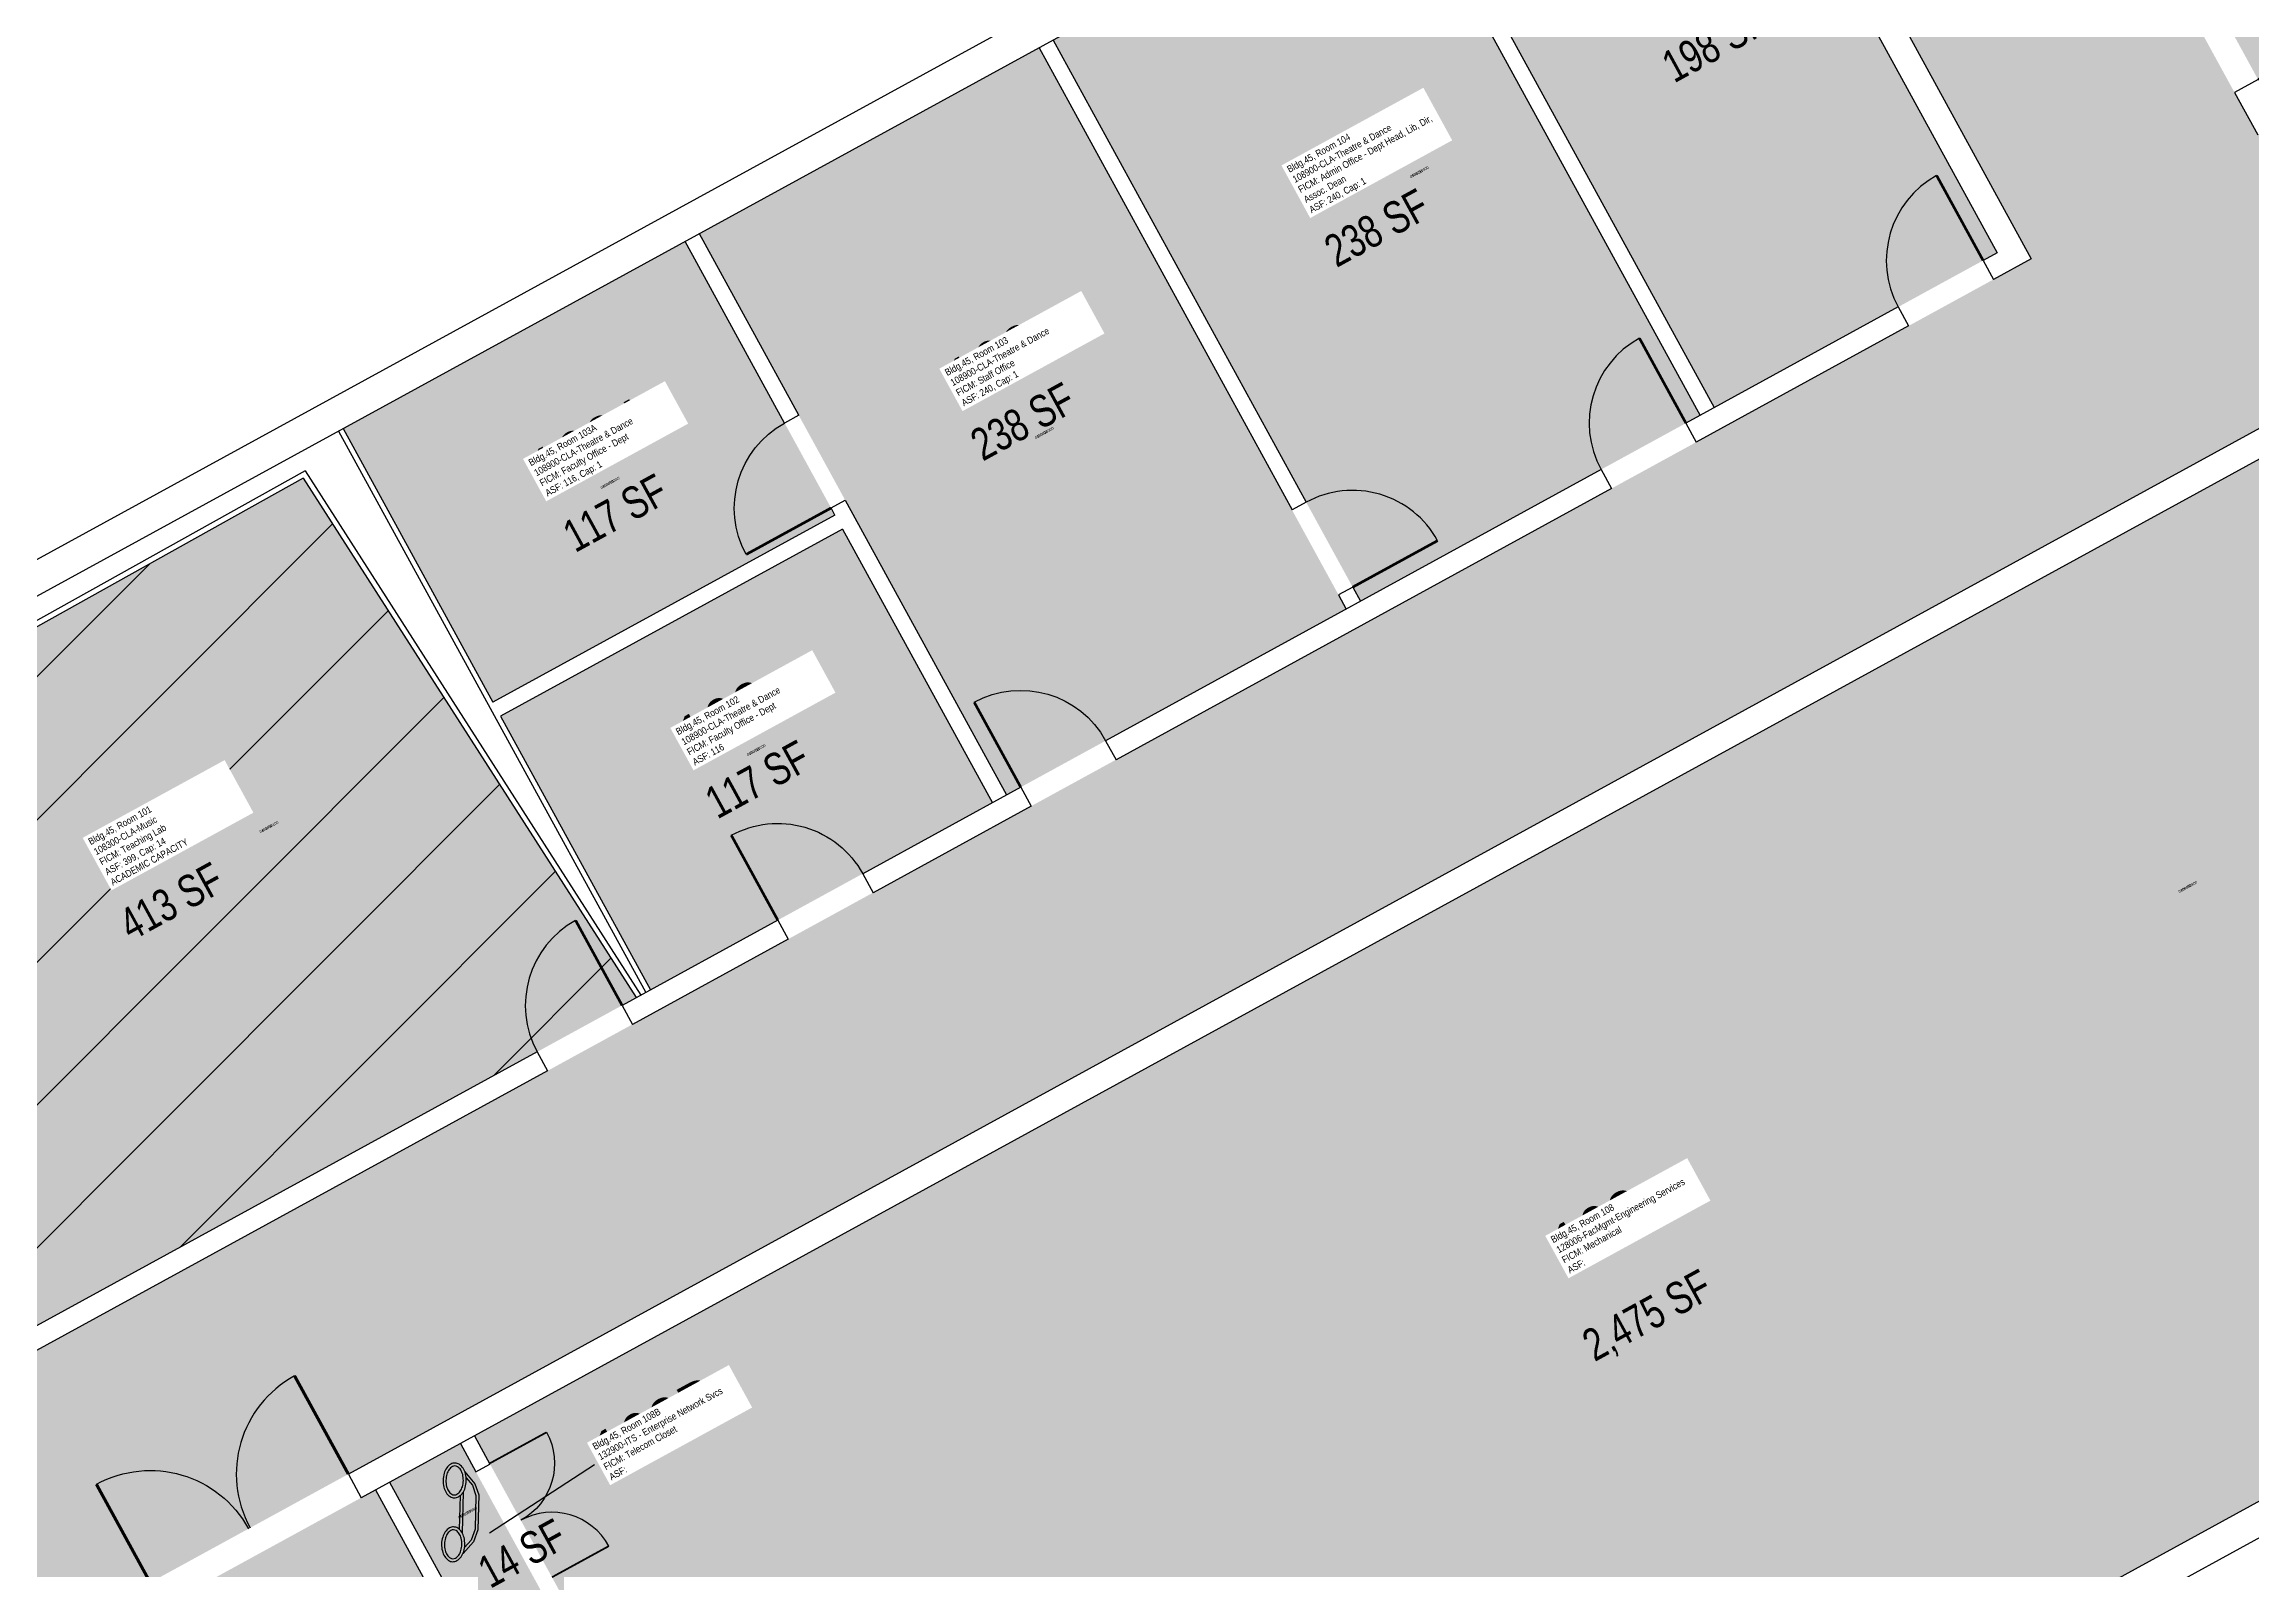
# Model space of a CAD drawing. Header units: inches. Extents: x 69222472 to 69224733, y 27667334 to 27670392.
# Drawn here: x 69223085 to 69223906, y 27669479 to 27670047 of the extents above; entities that cross this region are included whole.
import ezdxf
from ezdxf.enums import TextEntityAlignment as Align

# ---------------------------------------------------------------- set-up
doc = ezdxf.new("R2010")
doc.units = ezdxf.units.IN
doc.header["$LTSCALE"] = 10
doc.header["$MEASUREMENT"] = 0
doc.layers.get('0').update_dxf_attribs({"linetype": 'CONTINUOUS'})
for name, color, linetype in [('A-DOOR', 2, 'CONTINUOUS'), ('A-IDEN-ICON', 4, 'CONTINUOUS'), ('A-IDEN-RNUM', 7, 'CONTINUOUS'), ('A-IDEN-SNUM', 4, 'CONTINUOUS'), ('A-IDEN-VNUM', 4, 'CONTINUOUS'), ('A-WALL', 5, 'CONTINUOUS'), ('AREA-TEXT', 3, 'CONTINUOUS'), ('Rooms-Capacity', 4, 'CONTINUOUS'), ('Rooms-Category-Color', 7, 'CONTINUOUS'), ('Rooms-College-Color', 7, 'CONTINUOUS'), ('Rooms-Department-Color', 7, 'CONTINUOUS'), ('Rooms-Division-Color', 7, 'CONTINUOUS'), ('Rooms-Information', 7, 'CONTINUOUS')]:
    doc.layers.add(name, color=color, linetype=linetype)
doc.styles.add('CP_AREA', font='arial.ttf', dxfattribs={"height": 15})
doc.styles.add('CP_ROOMSNUMBER', font='arial.ttf', dxfattribs={"height": 1})
doc.styles.add('CP_ROOMVNUMBER', font='arial.ttf', dxfattribs={"width": 0.85, "height": 0.075})

# ---------------------------------------------------------------- blocks, each defined once
blk = doc.blocks.new('DOOR')
at = {"layer": 'A-DOOR', "const_width": 0.0833}
blk.add_lwpolyline([(0, 0), (0, 3)], dxfattribs=at)
at = {"layer": 'A-DOOR'}
blk.add_arc((0, 0), 3, 90, 180, dxfattribs=at)
blk = doc.blocks.new('CPPHONE')
at = {"color": 0, "linetype": 'ByBlock'}
for p, q in [((0.0096, 0.0252), (-0.0196, -0.0252)), ((0.0169, 0.0279), (-0.0182, -0.0329))]:
    blk.add_line(p, q, dxfattribs=at)
for points in [[(0.0288, 0.0786, 0.139889), (0.0216, 0.0804, 0.107118), (0.0122, 0.0781, 0.079812), (0.0039, 0.0722, 0.067459), (-0.0035, 0.0626, 0.067459), (-0.008, 0.0515, 0.079812), (-0.009, 0.0413, 0.107118), (-0.0064, 0.032, 0.139889), (-0.0012, 0.0267, 0.139889), (0.0061, 0.0248, 0.107118), (0.0155, 0.0272, 0.079812), (0.0238, 0.0331, 0.067459), (0.0312, 0.0426, 0.067459), (0.0357, 0.0538, 0.079812), (0.0367, 0.0639, 0.107118), (0.034, 0.0732, 0.139889)], [(0.0263, 0.0743, 0.139889), (0.0218, 0.0754, 0.107118), (0.0144, 0.0736, 0.079812), (0.0074, 0.0686, 0.067459), (0.0008, 0.0601, 0.067459), (-0.0032, 0.0502, 0.079812), (-0.004, 0.0417, 0.107118), (-0.0019, 0.0344, 0.139889), (0.0013, 0.031, 0.139889), (0.0059, 0.0298, 0.107118), (0.0133, 0.0317, 0.079812), (0.0203, 0.0367, 0.067459), (0.0268, 0.0451, 0.067459), (0.0309, 0.055, 0.079812), (0.0317, 0.0636, 0.107118), (0.0296, 0.0709, 0.139889)], [(-0.0262, -0.0167, 0.139889), (-0.0334, -0.0148, 0.107118), (-0.0428, -0.0172, 0.079812), (-0.0511, -0.0231, 0.067459), (-0.0585, -0.0326, 0.067459), (-0.063, -0.0438, 0.079812), (-0.064, -0.0539, 0.107118), (-0.0614, -0.0632, 0.139889), (-0.0562, -0.0686, 0.139889), (-0.0489, -0.0704, 0.107118), (-0.0395, -0.0681, 0.079812), (-0.0312, -0.0622, 0.067459), (-0.0238, -0.0526, 0.067459), (-0.0193, -0.0415, 0.079812), (-0.0183, -0.0313, 0.107118), (-0.021, -0.022, 0.139889)], [(-0.0287, -0.021, 0.139889), (-0.0332, -0.0198, 0.107118), (-0.0406, -0.0217, 0.079812), (-0.0476, -0.0267, 0.067459), (-0.0542, -0.0351, 0.067459), (-0.0582, -0.045, 0.079812), (-0.059, -0.0536, 0.107118), (-0.0569, -0.0609, 0.139889), (-0.0537, -0.0643, 0.139889), (-0.0491, -0.0654, 0.107118), (-0.0417, -0.0636, 0.079812), (-0.0347, -0.0586, 0.067459), (-0.0282, -0.0501, 0.067459), (-0.0241, -0.0402, 0.079812), (-0.0233, -0.0317, 0.107118), (-0.0254, -0.0244, 0.139889)]]:
    blk.add_lwpolyline(points, format="xyb", close=True, dxfattribs=at)
for points in [[(0.0364, 0.0572), (0.0417, 0.0308), (0.0382, 0.0108), (0.0082, -0.0411), (-0.0083, -0.0558), (-0.0338, -0.0645)], [(0.0334, 0.047), (0.0366, 0.0307), (0.0334, 0.0126), (0.0043, -0.0379), (-0.0109, -0.0514), (-0.0265, -0.0567)]]:
    blk.add_lwpolyline(points, dxfattribs=at)

msp = doc.modelspace()

# ---------------------------------------------------------------- hatches: boundary and pattern name
at = {"layer": 'Rooms-Capacity'}
h = msp.add_hatch(dxfattribs=at)
h.set_pattern_fill('ANSI31', color=256, scale=300, style=0)
h.set_pattern_definition([(45, (0, 0), (-26.516504294, 26.516504294), [])])
h.paths.add_polyline_path([(69223305.25, 27669692.01), (69223181.41, 27669885.23), (69222960.33, 27669761.94), (69223069.3, 27669562.86)])
at = {"layer": 'Rooms-Category-Color', "true_color": 0xadadad}
for points in [[(69223939.69, 27670238.7), (69223909.42, 27670294), (69223798.89, 27670233.5), (69223911.27, 27670028.21), (69224102.49, 27670132.88), (69224020.39, 27670282.88), (69224018.63, 27670281.92), (69223958.99, 27670249.27)], [(69224024.05, 27670076.26), (69223908.26, 27670012.88), (69223862.14, 27670097.12), (69223821.83, 27670075.06), (69223777.93, 27670051.03), (69223824.03, 27669966.82), (69222939.76, 27669482.79), (69222773.03, 27669391.52), (69222794.17, 27669352.89), (69222797.06, 27669347.62), (69222795.3, 27669346.66), (69222817.37, 27669306.35), (69222902.46, 27669352.92), (69223374.93, 27668489.77), (69223258.3, 27668425.93), (69223279.45, 27668387.3), (69223304.39, 27668341.72), (69223421.02, 27668405.57), (69223809.01, 27667696.77), (69223850.28, 27667621.36), (69223933.69, 27667667.02), (69223458.33, 27668535.43), (69222985.86, 27669398.58), (69224070.12, 27669992.08)], [(69223242.84, 27669445.76), (69223208.27, 27669508.92), (69223124.06, 27669462.82), (69223221.05, 27669285.64), (69223278.94, 27669317.33), (69223345.2, 27669196.28), (69224238.17, 27669685.07), (69224074.92, 27669983.31), (69223245.11, 27669529.09), (69223279.68, 27669465.93), (69223242.84, 27669445.76)], [(69223239.85, 27669526.21), (69223213.53, 27669511.8), (69223245.22, 27669453.91), (69223271.54, 27669468.31)]]:
    msp.add_hatch(color=253, dxfattribs=at).paths.add_polyline_path(points)
at = {"layer": 'Rooms-Category-Color', "true_color": 0xffe090}
msp.add_hatch(color=41, dxfattribs=at).paths.add_polyline_path([(69223706.14, 27669911.45), (69223811.4, 27669969.07), (69223697.14, 27670177.81), (69223591.88, 27670120.19)])
at = {"layer": 'Rooms-Category-Color', "true_color": 0xfa9ba3}
for points in [[(69223586.61, 27670117.31), (69223460.3, 27670048.16), (69223574.56, 27669839.43), (69223700.87, 27669908.57)], [(69223455.04, 27670045.28), (69223328.72, 27669976.14), (69223442.98, 27669767.4), (69223569.3, 27669836.55)], [(69223196.27, 27669903.64), (69223323.46, 27669973.26), (69223379.16, 27669871.51), (69223251.97, 27669801.88)], [(69223382.02, 27669866.28), (69223254.83, 27669796.66), (69223310.53, 27669694.9), (69223437.72, 27669764.52)]]:
    msp.add_hatch(color=241, dxfattribs=at).paths.add_polyline_path(points)
at = {"layer": 'Rooms-Category-Color', "true_color": 0xe3f498}
msp.add_hatch(color=61, dxfattribs=at).paths.add_polyline_path([(69223305.25, 27669692.01), (69223181.41, 27669885.23), (69222960.33, 27669761.94), (69223069.3, 27669562.86)])
at = {"layer": 'Rooms-College-Color', "true_color": 0xadadad}
for points in [[(69223939.69, 27670238.7), (69223909.42, 27670294), (69223798.89, 27670233.5), (69223911.27, 27670028.21), (69224102.49, 27670132.88), (69224020.39, 27670282.88), (69224018.63, 27670281.92), (69223958.99, 27670249.27)], [(69224024.05, 27670076.26), (69223908.26, 27670012.88), (69223862.14, 27670097.12), (69223821.83, 27670075.06), (69223777.93, 27670051.03), (69223824.03, 27669966.82), (69222939.76, 27669482.79), (69222773.03, 27669391.52), (69222794.17, 27669352.89), (69222797.06, 27669347.62), (69222795.3, 27669346.66), (69222817.37, 27669306.35), (69222902.46, 27669352.92), (69223374.93, 27668489.77), (69223258.3, 27668425.93), (69223279.45, 27668387.3), (69223304.39, 27668341.72), (69223421.02, 27668405.57), (69223809.01, 27667696.77), (69223850.28, 27667621.36), (69223933.69, 27667667.02), (69223458.33, 27668535.43), (69222985.86, 27669398.58), (69224070.12, 27669992.08)], [(69223242.84, 27669445.76), (69223208.27, 27669508.92), (69223124.06, 27669462.82), (69223221.05, 27669285.64), (69223278.94, 27669317.33), (69223345.2, 27669196.28), (69224238.17, 27669685.07), (69224074.92, 27669983.31), (69223245.11, 27669529.09), (69223279.68, 27669465.93), (69223242.84, 27669445.76)], [(69223239.85, 27669526.21), (69223213.53, 27669511.8), (69223245.22, 27669453.91), (69223271.54, 27669468.31)]]:
    msp.add_hatch(color=253, dxfattribs=at).paths.add_polyline_path(points)
at = {"layer": 'Rooms-College-Color', "true_color": 0xb2d6e9}
for points in [[(69223706.14, 27669911.45), (69223811.4, 27669969.07), (69223697.14, 27670177.81), (69223591.88, 27670120.19)], [(69223586.61, 27670117.31), (69223460.3, 27670048.16), (69223574.56, 27669839.43), (69223700.87, 27669908.57)], [(69223455.04, 27670045.28), (69223328.72, 27669976.14), (69223442.98, 27669767.4), (69223569.3, 27669836.55)], [(69223196.27, 27669903.64), (69223323.46, 27669973.26), (69223379.16, 27669871.51), (69223251.97, 27669801.88)], [(69223305.25, 27669692.01), (69223181.41, 27669885.23), (69222960.33, 27669761.94), (69223069.3, 27669562.86)], [(69223382.02, 27669866.28), (69223254.83, 27669796.66), (69223310.53, 27669694.9), (69223437.72, 27669764.52)]]:
    msp.add_hatch(color=254, dxfattribs=at).paths.add_polyline_path(points)
at = {"layer": 'Rooms-Department-Color', "true_color": 0xacacac}
for points in [[(69223939.69, 27670238.7), (69223909.42, 27670294), (69223798.89, 27670233.5), (69223911.27, 27670028.21), (69224102.49, 27670132.88), (69224020.39, 27670282.88), (69224018.63, 27670281.92), (69223958.99, 27670249.27)], [(69224024.05, 27670076.26), (69223908.26, 27670012.88), (69223862.14, 27670097.12), (69223821.83, 27670075.06), (69223777.93, 27670051.03), (69223824.03, 27669966.82), (69222939.76, 27669482.79), (69222773.03, 27669391.52), (69222794.17, 27669352.89), (69222797.06, 27669347.62), (69222795.3, 27669346.66), (69222817.37, 27669306.35), (69222902.46, 27669352.92), (69223374.93, 27668489.77), (69223258.3, 27668425.93), (69223279.45, 27668387.3), (69223304.39, 27668341.72), (69223421.02, 27668405.57), (69223809.01, 27667696.77), (69223850.28, 27667621.36), (69223933.69, 27667667.02), (69223458.33, 27668535.43), (69222985.86, 27669398.58), (69224070.12, 27669992.08)], [(69223242.84, 27669445.76), (69223208.27, 27669508.92), (69223124.06, 27669462.82), (69223221.05, 27669285.64), (69223278.94, 27669317.33), (69223345.2, 27669196.28), (69224238.17, 27669685.07), (69224074.92, 27669983.31), (69223245.11, 27669529.09), (69223279.68, 27669465.93), (69223242.84, 27669445.76)], [(69223239.85, 27669526.21), (69223213.53, 27669511.8), (69223245.22, 27669453.91), (69223271.54, 27669468.31)]]:
    msp.add_hatch(color=253, dxfattribs=at).paths.add_polyline_path(points)
at = {"layer": 'Rooms-Department-Color', "true_color": 0xb2d6e9}
for points in [[(69223706.14, 27669911.45), (69223811.4, 27669969.07), (69223697.14, 27670177.81), (69223591.88, 27670120.19)], [(69223586.61, 27670117.31), (69223460.3, 27670048.16), (69223574.56, 27669839.43), (69223700.87, 27669908.57)], [(69223455.04, 27670045.28), (69223328.72, 27669976.14), (69223442.98, 27669767.4), (69223569.3, 27669836.55)], [(69223196.27, 27669903.64), (69223323.46, 27669973.26), (69223379.16, 27669871.51), (69223251.97, 27669801.88)], [(69223305.25, 27669692.01), (69223181.41, 27669885.23), (69222960.33, 27669761.94), (69223069.3, 27669562.86)], [(69223382.02, 27669866.28), (69223254.83, 27669796.66), (69223310.53, 27669694.9), (69223437.72, 27669764.52)]]:
    msp.add_hatch(color=254, dxfattribs=at).paths.add_polyline_path(points)
at = {"layer": 'Rooms-Division-Color', "true_color": 0xadadad}
for points in [[(69223939.69, 27670238.7), (69223909.42, 27670294), (69223798.89, 27670233.5), (69223911.27, 27670028.21), (69224102.49, 27670132.88), (69224020.39, 27670282.88), (69224018.63, 27670281.92), (69223958.99, 27670249.27)], [(69224024.05, 27670076.26), (69223908.26, 27670012.88), (69223862.14, 27670097.12), (69223821.83, 27670075.06), (69223777.93, 27670051.03), (69223824.03, 27669966.82), (69222939.76, 27669482.79), (69222773.03, 27669391.52), (69222794.17, 27669352.89), (69222797.06, 27669347.62), (69222795.3, 27669346.66), (69222817.37, 27669306.35), (69222902.46, 27669352.92), (69223374.93, 27668489.77), (69223258.3, 27668425.93), (69223279.45, 27668387.3), (69223304.39, 27668341.72), (69223421.02, 27668405.57), (69223809.01, 27667696.77), (69223850.28, 27667621.36), (69223933.69, 27667667.02), (69223458.33, 27668535.43), (69222985.86, 27669398.58), (69224070.12, 27669992.08)], [(69223242.84, 27669445.76), (69223208.27, 27669508.92), (69223124.06, 27669462.82), (69223221.05, 27669285.64), (69223278.94, 27669317.33), (69223345.2, 27669196.28), (69224238.17, 27669685.07), (69224074.92, 27669983.31), (69223245.11, 27669529.09), (69223279.68, 27669465.93), (69223242.84, 27669445.76)], [(69223239.85, 27669526.21), (69223213.53, 27669511.8), (69223245.22, 27669453.91), (69223271.54, 27669468.31)]]:
    msp.add_hatch(color=253, dxfattribs=at).paths.add_polyline_path(points)
at = {"layer": 'Rooms-Division-Color', "true_color": 0xb2d6e9}
for points in [[(69223706.14, 27669911.45), (69223811.4, 27669969.07), (69223697.14, 27670177.81), (69223591.88, 27670120.19)], [(69223586.61, 27670117.31), (69223460.3, 27670048.16), (69223574.56, 27669839.43), (69223700.87, 27669908.57)], [(69223455.04, 27670045.28), (69223328.72, 27669976.14), (69223442.98, 27669767.4), (69223569.3, 27669836.55)], [(69223196.27, 27669903.64), (69223323.46, 27669973.26), (69223379.16, 27669871.51), (69223251.97, 27669801.88)], [(69223305.25, 27669692.01), (69223181.41, 27669885.23), (69222960.33, 27669761.94), (69223069.3, 27669562.86)], [(69223382.02, 27669866.28), (69223254.83, 27669796.66), (69223310.53, 27669694.9), (69223437.72, 27669764.52)]]:
    msp.add_hatch(color=254, dxfattribs=at).paths.add_polyline_path(points)

# ---------------------------------------------------------------- linework, layer by layer
at = {"layer": 'A-IDEN-VNUM'}
msp.add_line((69223289.77, 27669518.27), (69223250.71, 27669492.87), dxfattribs=at)
at = {"layer": 'A-WALL'}
for p, q in [((69223784.36, 27670239.23), (69222936.97, 27669775.38)), ((69223790.12, 27670228.7), (69222942.73, 27669764.85)), ((69223705.91, 27670182.61), (69223824.03, 27669966.82)), ((69223697.14, 27670177.81), (69223811.4, 27669969.07)), ((69223586.61, 27670117.31), (69223700.87, 27669908.57)), ((69223591.88, 27670120.19), (69223706.14, 27669911.45)), ((69223455.04, 27670045.28), (69223549.13, 27669873.39)), ((69223460.3, 27670048.16), (69223554.39, 27669876.27)), ((69223908.39, 27670033.47), (69223899.62, 27670028.67)), ((69223899.62, 27670028.67), (69223908.26, 27670012.88)), ((69223360.43, 27669905.72), (69223323.46, 27669973.26)), ((69223365.7, 27669908.6), (69223328.72, 27669976.14)), ((69223811.4, 27669969.07), (69223806.13, 27669966.19)), ((69223806.13, 27669966.19), (69223810, 27669959.14)), ((69223824.03, 27669966.82), (69223810, 27669959.14)), ((69223989.39, 27669947.89), (69223198.2, 27669514.81)), ((69223774.56, 27669948.9), (69223695.61, 27669905.69)), ((69223774.56, 27669948.9), (69223778.42, 27669941.85)), ((69223994.19, 27669939.12), (69223203, 27669506.04)), ((69223778.42, 27669941.85), (69223699.47, 27669898.64)), ((69223194.51, 27669902.68), (69223308.77, 27669693.94)), ((69223196.27, 27669903.64), (69223251.97, 27669801.88)), ((69223365.7, 27669908.6), (69223360.43, 27669905.72)), ((69223695.61, 27669905.69), (69223699.47, 27669898.64)), ((69223182.08, 27669887.9), (69222959.36, 27669763.7)), ((69223182.08, 27669887.9), (69223307.01, 27669692.98)), ((69223664.03, 27669888.4), (69223479.82, 27669787.57)), ((69223664.03, 27669888.4), (69223667.89, 27669881.35)), ((69223181.41, 27669885.23), (69222960.34, 27669761.95)), ((69223181.41, 27669885.23), (69223305.25, 27669692.01)), ((69223667.89, 27669881.35), (69223483.68, 27669780.52)), ((69223379.16, 27669871.51), (69223251.97, 27669801.88)), ((69223377.72, 27669874.14), (69223382.98, 27669877.02)), ((69223379.16, 27669871.51), (69223377.72, 27669874.14)), ((69223382.98, 27669877.02), (69223442.98, 27669767.4)), ((69223554.39, 27669876.27), (69223549.13, 27669873.39)), ((69223382.02, 27669866.28), (69223254.83, 27669796.66)), ((69223382.02, 27669866.28), (69223437.72, 27669764.52)), ((69223571.68, 27669844.69), (69223566.41, 27669841.81)), ((69223566.41, 27669841.81), (69223569.3, 27669836.55)), ((69223571.68, 27669844.69), (69223574.56, 27669839.43)), ((69223254.83, 27669796.66), (69223310.53, 27669694.9)), ((69223479.82, 27669787.57), (69223483.68, 27669780.52)), ((69224413.73, 27669767.49), (69223293.07, 27669154.06)), ((69223448.24, 27669770.29), (69223389.48, 27669738.12)), ((69223452.1, 27669763.23), (69223393.34, 27669731.06)), ((69223448.24, 27669770.29), (69223452.1, 27669763.23)), ((69223389.48, 27669738.12), (69223393.34, 27669731.06)), ((69223357.9, 27669720.83), (69223300, 27669689.14)), ((69223361.76, 27669713.78), (69223303.86, 27669682.09)), ((69223357.9, 27669720.83), (69223361.76, 27669713.78)), ((69223300, 27669689.14), (69223303.86, 27669682.09)), ((69224238.17, 27669685.07), (69223345.2, 27669196.28)), ((69223268.43, 27669671.86), (69223056.99, 27669556.12)), ((69223272.29, 27669664.8), (69223060.85, 27669549.06)), ((69223268.43, 27669671.86), (69223272.29, 27669664.8)), ((69223239.85, 27669526.21), (69223245.61, 27669515.68)), ((69223245.11, 27669529.09), (69223250.87, 27669518.56)), ((69223245.61, 27669515.68), (69223250.87, 27669518.56)), ((69223198.2, 27669514.81), (69223203, 27669506.04)), ((69223208.27, 27669508.92), (69223242.84, 27669445.76)), ((69223213.53, 27669511.8), (69223245.22, 27669453.91))]:
    msp.add_line(p, q, dxfattribs=at)

# ---------------------------------------------------------------- block references
at = {"layer": 'A-DOOR'}
for p, xscale, yscale, zscale, rotation in [((69223908.39, 27670033.47), 12, 12, 12, 298.6956120576668), ((69223806.13, 27669966.19), 12, 12, 12, 28.6956120576668), ((69223695.61, 27669905.69), 12, 12, 12, 28.6956120576668), ((69223377.72, 27669874.14), -12, 12, 12, 118.6956121322969), ((69223571.68, 27669844.69), 12, 12, 12, 298.6956121110276), ((69223448.24, 27669770.29), -12, 12, 12, 28.69561193093478), ((69223357.9, 27669720.83), -12, 12, 12, 28.69561223775975), ((69223300, 27669689.14), 12, 12, 12, 28.6956120576668), ((69223198.2, 27669514.81), 13.88904039189219, 13.88904039189219, 13.88904039189219, 28.69561247835918), ((69223124.52, 27669474.48), -13.88904039189219, 13.88904039457821, 13.88904039679664, 28.69561186172782)]:
    msp.add_blockref('DOOR', p, dxfattribs=dict(at, xscale=xscale, yscale=yscale, zscale=zscale, rotation=rotation))
at = {"layer": 'A-IDEN-ICON', "xscale": 216, "yscale": 216, "zscale": 216, "rotation": 28.69561205766681}
msp.add_blockref('CPPHONE', (69223240.56, 27669501.05), dxfattribs=at)
at = {"layer": 'A-WALL'}
for p, xscale, yscale, zscale, rotation in [((69223250.75, 27669518.78), -8.042190891690552, 8.042190888387534, 8.042190891431346, 298.6956119780454), ((69223273.92, 27669476.46), 8.042190891690552, 8.042190891690552, 8.042190891690552, 298.6956121372881)]:
    msp.add_blockref('DOOR', p, dxfattribs=dict(at, xscale=xscale, yscale=yscale, zscale=zscale, rotation=rotation))

# ---------------------------------------------------------------- texts
at = {"layer": 'A-IDEN-RNUM', "style": 'CP_ROOMSNUMBER'}
for s, p in [('0104-00', (69223593.27, 27669996.74)), ('0103-00', (69223453.81, 27669899.77)), ('0103-A0', (69223292.27, 27669881.2)), ('0102-00', (69223346.69, 27669781.79)), ('0101-00', (69223165.5, 27669753.22)), ('0108-00', (69223879.09, 27669730.97)), ('0108-B0', (69223239.25, 27669498.11))]:
    msp.add_text(s, height=1, rotation=28.69561, dxfattribs=at).set_placement(p)
at = {"layer": 'A-IDEN-SNUM', "style": 'CP_ROOMSNUMBER'}
for s, p in [('0450010400', (69223593.27, 27669996.74)), ('0450010300', (69223453.81, 27669899.77)), ('04500103A0', (69223292.27, 27669881.2)), ('0450010200', (69223346.69, 27669781.79)), ('0450010100', (69223165.5, 27669753.22)), ('0450010800', (69223879.09, 27669730.97)), ('04500108B0', (69223239.25, 27669498.11))]:
    msp.add_text(s, height=1, rotation=28.69561, dxfattribs=at).set_placement(p)
at = {"layer": 'A-IDEN-VNUM', "style": 'CP_ROOMVNUMBER', "width": 0.85}
for s, p in [('104', (69223556.78, 27669983.05)), ('103', (69223427.48, 27669911.22)), ('103A', (69223272.67, 27669877.68)), ('102', (69223327.09, 27669778.27)), ('101', (69223110.64, 27669733.63)), ('108', (69223652.46, 27669589.35)), ('108B', (69223296.1, 27669512.4))]:
    msp.add_text(s, height=18, rotation=28.69561, dxfattribs=at).set_placement(p)
at = {"layer": 'AREA-TEXT', "style": 'CP_AREA', "width": 0.75}
for s, p in [('198 SF', (69223706.11, 27670046.99)), ('238 SF', (69223580.59, 27669978.37)), ('238 SF', (69223449.01, 27669906.34)), ('117 SF', (69223297.43, 27669872.32)), ('117 SF', (69223350.3, 27669773.23)), ('413 SF', (69223132.31, 27669727.85)), ('2,475 SF', (69223681.12, 27669573.95)), ('14 SF', (69223262.76, 27669485.36))]:
    msp.add_text(s, height=12, rotation=28.69561, dxfattribs=at).set_placement(p, align=Align.MIDDLE_CENTER)

# ---------------------------------------------------------------- next in the draw order: texts
at = {"layer": 'Rooms-Information', "width": 57.6, "attachment_point": 7, "rotation": 28.69561, "style": 'CP_ROOMVNUMBER', "bg_fill": 3, "box_fill_scale": 1.5, "bg_fill_color": 256, "bg_fill_true_color": 13158600, "bg_fill_transparency": 0}
for s, insert, char_height in [('Bldg.45, Room 104^M^J108900-CLA-Theatre & Dance^M^JFICM: Admin Office - Dept Head, Lib, Dir, Assoc. Dean^M^JASF: 240, Cap: 1', (69223556.78, 27669983.05), 2.57143), ('Bldg.45, Room 103^M^J108900-CLA-Theatre & Dance^M^JFICM: Staff Office^M^JASF: 240, Cap: 1', (69223427.48, 27669911.22), 2.5714), ('Bldg.45, Room 103A^M^J108900-CLA-Theatre & Dance^M^JFICM: Faculty Office - Dept^M^JASF: 116, Cap: 1', (69223272.67, 27669877.68), 2.5714), ('Bldg.45, Room 102^M^J108900-CLA-Theatre & Dance^M^JFICM: Faculty Office - Dept^M^JASF: 116', (69223327.09, 27669778.27), 2.5714), ('Bldg.45, Room 101^M^J108300-CLA-Music^M^JFICM: Teaching Lab^M^JASF: 399, Cap: 14^M^JACADEMIC CAPACITY', (69223110.64, 27669733.63), 2.57143), ('Bldg.45, Room 108^M^J128006-FacMgmt-Engineering Services^M^JFICM: Mechanical^M^JASF: ', (69223652.46, 27669589.35), 2.5714), ('Bldg.45, Room 108B^M^J132900-ITS - Enterprise Network Svcs^M^JFICM: Telecom Closet^M^JASF: ', (69223296.1, 27669512.4), 2.5714)]:
    msp.add_mtext(s, dxfattribs=dict(at, insert=insert, char_height=char_height))

doc.saveas('drawing.dxf')
